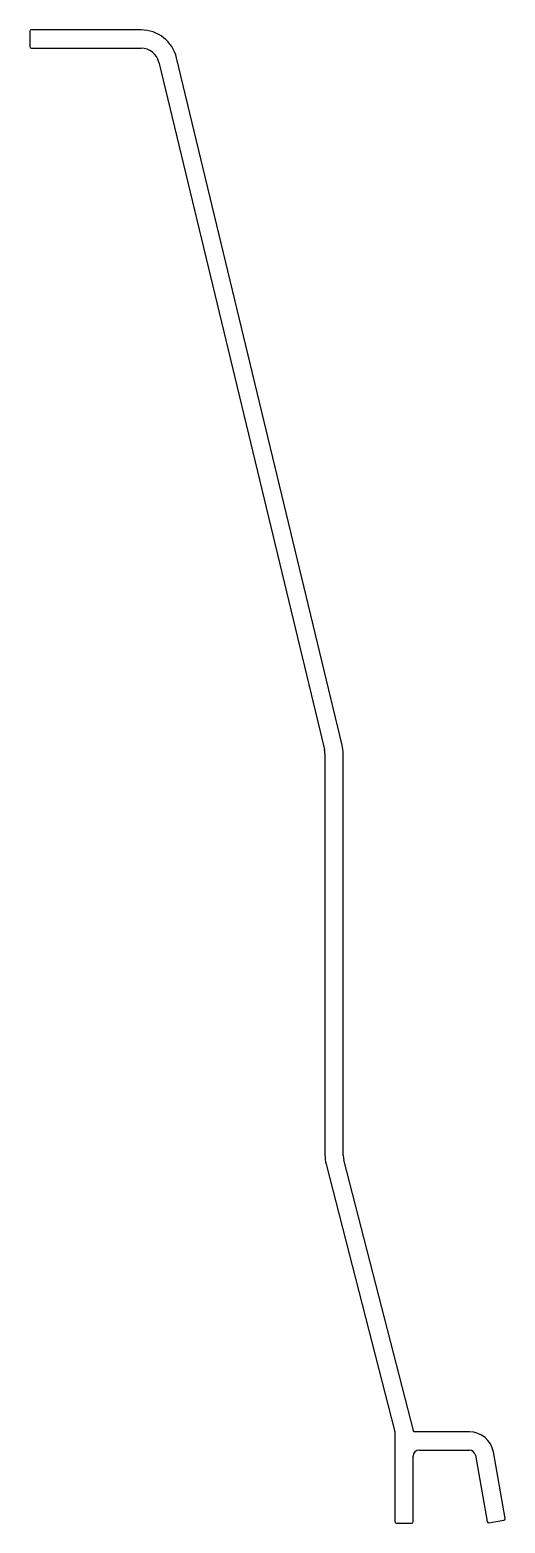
# Model space of a CAD drawing. Extents: x 14 to 92, y 10 to 255.
import ezdxf

# ---------------------------------------------------------------- set-up
doc = ezdxf.new("R2010")
doc.units = 0
doc.layers.get('0').update_dxf_attribs({"linetype": 'CONTINUOUS'})

msp = doc.modelspace()

# ---------------------------------------------------------------- linework, layer by layer
at = {"color": 7, "linetype": 'CONTINUOUS'}
for p, q in [((32.27, 255.37), (14.24, 255.37)), ((13.99, 255.12), (13.99, 252.62)), ((14.24, 252.37), (32.27, 252.37)), ((65.33, 137.78), (38.1, 250.78)), ((35.18, 250.07), (62.41, 137.07)), ((62.49, 136.37), (62.49, 70.37)), ((65.49, 70.37), (65.49, 136.37)), ((62.68, 68.88), (73.99, 24.87)), ((77.09, 24.87), (65.59, 69.62)), ((73.99, 24.87), (73.99, 10.12)), ((86.23, 24.87), (77.09, 24.87)), ((76.99, 10.12), (76.99, 20.87)), ((77.99, 21.87), (86.23, 21.87)), ((87.22, 21.05), (89.15, 10.12)), ((92.1, 10.64), (90.17, 21.57)), ((74.24, 9.87), (76.74, 9.87)), ((89.44, 9.92), (91.9, 10.35))]:
    msp.add_line(p, q, dxfattribs=at)
for centre, radius, start, end in [((14.24, 255.12), 0.25, 90, 180), ((32.27, 249.37), 6, 13.5466, 90), ((14.24, 252.62), 0.25, 180, 270), ((32.27, 249.37), 3, 13.5466, 90), ((59.49, 136.37), 6, 360, 13.5466), ((59.49, 136.37), 3, 0, 13.5466), ((68.49, 70.37), 6, 180, 194.4149), ((68.49, 70.37), 3, 180, 194.4149), ((86.23, 20.87), 4, 10, 90), ((77.99, 20.87), 1, 90, 180), ((86.23, 20.87), 1, 10, 90), ((74.24, 10.12), 0.25, 180, 270), ((76.74, 10.12), 0.25, 270, 0), ((89.39, 10.16), 0.25, 190, 280), ((91.85, 10.6), 0.25, 280, 10)]:
    msp.add_arc(centre, radius, start, end, dxfattribs=at)

doc.saveas('drawing.dxf')
